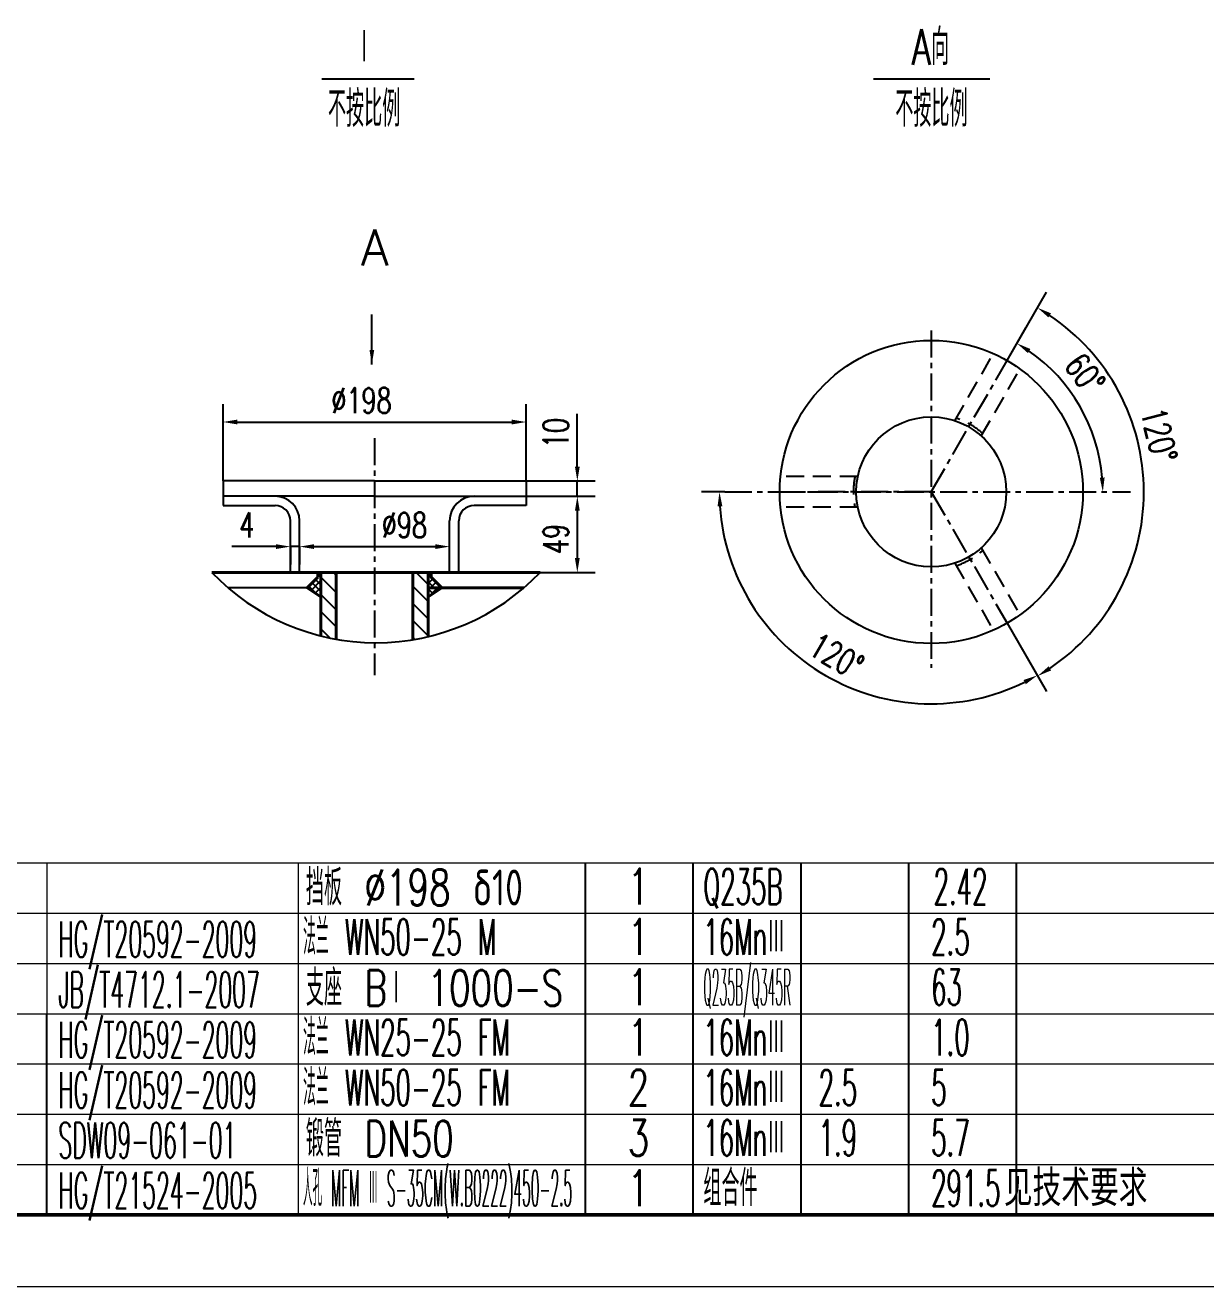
# Model space of a CAD drawing. Extents: x 24660 to 37528, y 564 to 6864.
# Drawn here: x 28204 to 30671, y 564 to 3201 of the extents above; entities that cross this region are included whole.
import ezdxf
from ezdxf.enums import TextEntityAlignment as Align

# ---------------------------------------------------------------- set-up
doc = ezdxf.new("R2010")
doc.units = 0
doc.header["$LTSCALE"] = 150
doc.linetypes.add('CENTER', pattern=[2, 1.25, -0.25, 0.25, -0.25])
doc.linetypes.add('HIDDEN', pattern=[0.375, 0.25, -0.125])
doc.layers.get('0').update_dxf_attribs({"linetype": 'CONTINUOUS'})
doc.layers.get('DEFPOINTS').update_dxf_attribs({"linetype": 'CONTINUOUS'})
for name, color, linetype in [('01', 7, 'CONTINUOUS'), ('02', 1, 'CONTINUOUS'), ('04', 2, 'HIDDEN'), ('05', 4, 'CENTER'), ('08', 1, 'CONTINUOUS'), ('TITLE', 9, 'CONTINUOUS')]:
    doc.layers.add(name, color=color, linetype=linetype)
doc.styles.add('FSDBHZ', font='TXT.SHX', dxfattribs={"width": 0.707, "bigfont": 'HZFS.SHX'})
doc.styles.add('HQ', font='txt.shx', dxfattribs={"width": 0.7, "bigfont": 'gbcbig.shx'})
doc.styles.add('HZ', font='txt.shx', dxfattribs={"width": 0.7, "bigfont": 'gbcbig.shx'})
doc.styles.add('HZ0', font='TXT', dxfattribs={"width": 0.7, "bigfont": 'HZTXT0'})
doc.dimstyles.new('STANDARD$0', dxfattribs={"dimscale": 15, "dimtxt": 5, "dimasz": 5, "dimexe": 2.5, "dimexo": 0, "dimgap": 1.25, "dimtad": 1, "dimdec": 0, "dimdsep": 46, "dimtxsty": 'FSDBHZ', "dimcen": 0, "dimaunit": 1, "dimadec": 0, "dimazin": 0, "dimtfac": 1, "dimtdec": 3, "dimtmove": 0, "dimatfit": 3, "dimfxl": 1, "dimtolj": 1, "dimarcsym": 0})
doc.dimstyles.new('STANDARD$2', dxfattribs={"dimscale": 15, "dimtxt": 5, "dimasz": 5, "dimexe": 2.5, "dimexo": 0, "dimgap": 1.25, "dimtad": 2, "dimtih": 1, "dimtoh": 1, "dimdec": 0, "dimzin": 0, "dimdsep": 46, "dimtxsty": 'FSDBHZ', "dimcen": 0, "dimaunit": 1, "dimadec": 0, "dimazin": 0, "dimtfac": 0.5, "dimtdec": 0, "dimtix": 1, "dimtmove": 0, "dimatfit": 3, "dimtolj": 1, "dimtzin": 0, "dimarcsym": 0})
doc.dimstyles.new('STANDARD$7', dxfattribs={"dimscale": 15, "dimtxt": 5, "dimasz": 5, "dimexe": 2.5, "dimexo": 0.625, "dimgap": 1.25, "dimtad": 3, "dimdec": 0, "dimdsep": 46, "dimtxsty": 'FSDBHZ', "dimcen": 0, "dimaunit": 1, "dimadec": 0, "dimazin": 0, "dimtfac": 1, "dimtdec": 4, "dimtix": 1, "dimtmove": 0, "dimatfit": 1, "dimfxl": 1, "dimtolj": 1, "dimarcsym": 0})

# ---------------------------------------------------------------- blocks, each defined once
blk = doc.blocks.new('*D53')
at = {"layer": '08', "color": 0, "lineweight": -2, "transparency": 16777216}
for p, q in [((28617.5, 2248.1), (28617.5, 2408.8)), ((29251.1, 2248.1), (29251.1, 2408.8)), ((28647.5, 2371.3), (29221.1, 2371.3))]:
    blk.add_line(p, q, dxfattribs=at)
at = {"layer": '08', "color": 0, "transparency": 16777216}
for points in [[(28647.5, 2376.3), (28647.5, 2366.3), (28617.5, 2371.3)], [(29221.1, 2376.3), (29221.1, 2366.3), (29251.1, 2371.3)]]:
    blk.add_solid(points, dxfattribs=at)
at = {"layer": 'DEFPOINTS', "color": 0, "transparency": 16777216}
for p in [(29251.1, 2371.3), (28617.5, 2248.1), (29251.1, 2248.1)]:
    blk.add_point(p, dxfattribs=at)
at = {"layer": '08', "color": 0, "transparency": 16777216, "insert": (28907, 2416.3), "char_height": 52.5, "attachment_point": 5, "style": 'HQ'}
blk.add_mtext('\\A1;%%c198', dxfattribs=at)
blk = doc.blocks.new('*D54')
at = {"layer": '08', "color": 0, "lineweight": -2, "transparency": 16777216}
for p, q in [((29091.1, 2110.9), (29091.1, 2148.4)), ((28777.5, 2110.9), (28777.5, 2073.4)), ((28807.5, 2110.9), (29061.1, 2110.9))]:
    blk.add_line(p, q, dxfattribs=at)
at = {"layer": '08', "color": 0, "transparency": 16777216}
for points in [[(28807.5, 2115.9), (28807.5, 2105.9), (28777.5, 2110.9)], [(29061.1, 2115.9), (29061.1, 2105.9), (29091.1, 2110.9)]]:
    blk.add_solid(points, dxfattribs=at)
at = {"layer": 'DEFPOINTS', "color": 0, "transparency": 16777216}
for p in [(28777.5, 2110.9), (29091.1, 2110.9), (29091.1, 2110.9)]:
    blk.add_point(p, dxfattribs=at)
at = {"layer": '08', "color": 0, "transparency": 16777216, "insert": (28996.7, 2155.9), "char_height": 52.5, "attachment_point": 5, "style": 'HQ'}
blk.add_mtext('\\A1;%%c98', dxfattribs=at)
blk = doc.blocks.new('*D55')
at = {"layer": '08', "color": 0, "lineweight": -2, "transparency": 16777216}
for p, q in [((29251.1, 2216.1), (29395.5, 2216.1)), ((29358, 2186.1), (29358, 2086.9)), ((29222.2, 2056.9), (29395.5, 2056.9))]:
    blk.add_line(p, q, dxfattribs=at)
at = {"layer": '08', "color": 0, "transparency": 16777216}
for points in [[(29353, 2186.1), (29363, 2186.1), (29358, 2216.1)], [(29353, 2086.9), (29363, 2086.9), (29358, 2056.9)]]:
    blk.add_solid(points, dxfattribs=at)
at = {"layer": 'DEFPOINTS', "color": 0, "transparency": 16777216}
for p in [(29251.1, 2216.1), (29222.2, 2056.9), (29358, 2056.9)]:
    blk.add_point(p, dxfattribs=at)
at = {"layer": '08', "color": 0, "transparency": 16777216, "insert": (29313, 2126.9), "char_height": 52.5, "attachment_point": 5, "rotation": 90, "style": 'HQ'}
blk.add_mtext('\\A1;49', dxfattribs=at)
blk = doc.blocks.new('*D56')
at = {"layer": '08', "color": 0, "lineweight": -2, "transparency": 16777216}
for p, q in [((28777.5, 2110.9), (28777.5, 2148.4)), ((28728.3, 2110.9), (28636.3, 2110.9)), ((28758.3, 2111.7), (28758.3, 2073.4)), ((28777.5, 2110.9), (28758.3, 2110.9)), ((28807.5, 2110.9), (28837.5, 2110.9))]:
    blk.add_line(p, q, dxfattribs=at)
at = {"layer": '08', "color": 0, "transparency": 16777216}
for points in [[(28728.3, 2115.9), (28728.3, 2105.9), (28758.3, 2110.9)], [(28807.5, 2115.9), (28807.5, 2105.9), (28777.5, 2110.9)]]:
    blk.add_solid(points, dxfattribs=at)
at = {"layer": 'DEFPOINTS', "color": 0, "transparency": 16777216}
for p in [(28758.3, 2111.7), (28777.5, 2110.9), (28777.5, 2110.9)]:
    blk.add_point(p, dxfattribs=at)
at = {"layer": '08', "color": 0, "transparency": 16777216, "insert": (28667.3, 2155.9), "char_height": 52.5, "attachment_point": 5, "style": 'HQ'}
blk.add_mtext('\\A1;4', dxfattribs=at)
blk = doc.blocks.new('*D57')
at = {"layer": '08', "color": 0, "lineweight": -2, "transparency": 16777216}
for p, q in [((29358, 2278.1), (29358, 2388.5)), ((29251.1, 2248.1), (29395.5, 2248.1)), ((29358, 2216.1), (29358, 2248.1)), ((29251.1, 2216.1), (29395.5, 2216.1)), ((29358, 2186.1), (29358, 2156.1))]:
    blk.add_line(p, q, dxfattribs=at)
at = {"layer": '08', "color": 0, "transparency": 16777216}
for points in [[(29353, 2278.1), (29363, 2278.1), (29358, 2248.1)], [(29353, 2186.1), (29363, 2186.1), (29358, 2216.1)]]:
    blk.add_solid(points, dxfattribs=at)
at = {"layer": 'DEFPOINTS', "color": 0, "transparency": 16777216}
for p in [(29251.1, 2248.1), (29358, 2248.1), (29251.1, 2216.1)]:
    blk.add_point(p, dxfattribs=at)
at = {"layer": '08', "color": 0, "transparency": 16777216, "insert": (29313, 2348.3), "char_height": 52.5, "attachment_point": 5, "rotation": 90, "style": 'HQ'}
blk.add_mtext('\\A1;10', dxfattribs=at)
blk = doc.blocks.new('*D70')
at = {"layer": '08', "color": 0, "lineweight": -2, "transparency": 16777216}
for p, q in [((30256.1, 2499.6), (30338.5, 2642.6)), ((30256.3, 1950.9), (30338.9, 1808))]:
    blk.add_line(p, q, dxfattribs=at)
blk.add_arc((30097.8, 2225.2), 444.3, 303.8958, 56.1573, dxfattribs=at)
at = {"layer": '08', "color": 0, "transparency": 16777216}
for points in [[(30342.6, 2590), (30347.9, 2598.5), (30319.8, 2610.1)], [(30348.3, 1852.1), (30343, 1860.6), (30320.2, 1840.5)]]:
    blk.add_solid(points, dxfattribs=at)
at = {"layer": 'DEFPOINTS', "color": 0, "transparency": 16777216}
for p in [(30256.1, 2499.6), (30097.8, 2225.2), (30097.8, 2225.2), (30515.4, 2073.4), (30256.3, 1950.9)]:
    blk.add_point(p, dxfattribs=at)
at = {"layer": '08', "color": 0, "transparency": 16777216, "insert": (30573.9, 2344.2), "char_height": 52.5, "attachment_point": 5, "rotation": 284.0403, "style": 'HQ'}
blk.add_mtext('\\A1;120°', dxfattribs=at)
blk = doc.blocks.new('*D71')
at = {"layer": '08', "color": 0, "lineweight": -2, "transparency": 16777216}
for p, q in [((29666.2, 2225.2), (29617.6, 2225.2)), ((30256.3, 1950.9), (30338.1, 1809.4))]:
    blk.add_line(p, q, dxfattribs=at)
blk.add_arc((30097.8, 2225.2), 442.8, 183.8829, 296.1437, dxfattribs=at)
at = {"layer": '08', "color": 0, "transparency": 16777216}
for points in [[(29651.1, 2195), (29661.1, 2195.4), (29655.1, 2225.2)], [(30290.6, 1832.1), (30295.3, 1823.3), (30319.4, 1841.8)]]:
    blk.add_solid(points, dxfattribs=at)
at = {"layer": 'DEFPOINTS', "color": 0, "transparency": 16777216}
for p in [(29666.2, 2225.2), (30097.8, 2225.2), (30514.3, 2225.2), (29758.7, 1940.5), (30256.3, 1950.9)]:
    blk.add_point(p, dxfattribs=at)
at = {"layer": '08', "color": 0, "transparency": 16777216, "insert": (29899.7, 1881.9), "char_height": 52.5, "attachment_point": 5, "rotation": 330.0133, "style": 'HQ'}
blk.add_mtext('\\A1;120°', dxfattribs=at)
blk = doc.blocks.new('*D72')
at = {"layer": '08', "color": 0, "lineweight": -2, "transparency": 16777216}
blk.add_line((30256.1, 2499.6), (30295.6, 2568.2), dxfattribs=at)
blk.add_arc((30097.8, 2225.2), 358.5, 4.7963, 55.2303, dxfattribs=at)
at = {"layer": '08', "color": 0, "transparency": 16777216}
for points in [[(30299.6, 2515.4), (30304.9, 2523.9), (30276.9, 2535.7)], [(30460, 2255.4), (30450, 2254.9), (30456.3, 2225.2)]]:
    blk.add_solid(points, dxfattribs=at)
at = {"layer": 'DEFPOINTS', "color": 0, "transparency": 16777216}
for p in [(30256.1, 2499.6), (30434.7, 2347.8), (29666.2, 2225.2), (30097.8, 2225.2), (30514.3, 2225.2)]:
    blk.add_point(p, dxfattribs=at)
at = {"layer": '08', "color": 0, "transparency": 16777216, "insert": (30419, 2471.8), "char_height": 52.5, "attachment_point": 5, "rotation": 307.5208, "style": 'HQ'}
blk.add_mtext('\\A1;60°', dxfattribs=at)

msp = doc.modelspace()

# ---------------------------------------------------------------- hatches: boundary and pattern name
at = {"layer": '05', "ltscale": 0.3}
h = msp.add_hatch(dxfattribs=at)
h.set_pattern_fill('ANSI37', color=1, scale=3.2, angle=180, style=0)
h.set_pattern_definition([(225, (34630.025, 17416.98), (7.184205, -7.184205), []), (315, (34630.025, 17416.98), (7.184205, 7.184205), [])])
h.paths.add_polyline_path([(29046.3, 2005.7), (29075.1, 2024.9), (29052.7, 2047.3), (29052.7, 2056.9), (29046.3, 2056.9)])
h.paths.add_polyline_path([(28822.3, 2005.7), (28822.3, 2056.9), (28815.9, 2056.9), (28815.9, 2047.3), (28793.5, 2024.9)])
h = msp.add_hatch(dxfattribs=at)
h.set_pattern_fill('ANSI31', color=1, scale=8, angle=270, style=0)
h.set_pattern_definition([(315, (34630.025, 18079.165), (17.960512, 17.960512), [])])
edge = h.paths.add_edge_path()
edge.add_arc((28937.2, 2383.6), 473.6, 255.9624, 259.9218)
edge.add_line((28854.3, 1917.3), (28854.3, 2056.9))
edge.add_line((28854.3, 2056.9), (28822.3, 2056.9))
edge.add_line((28822.3, 2056.9), (28822.3, 1924.1))
h = msp.add_hatch(dxfattribs=at)
h.set_pattern_fill('ANSI31', color=1, scale=8, angle=270, style=0)
h.set_pattern_definition([(315, (1522.775, -7.608), (17.960512, 17.960512), [])])
edge = h.paths.add_edge_path()
edge.add_arc((28931.4, 2383.6), 473.6, -79.9218, -75.9624, ccw=False)
edge.add_line((29014.3, 1917.3), (29014.3, 2056.9))
edge.add_line((29014.3, 2056.9), (29046.3, 2056.9))
edge.add_line((29046.3, 2056.9), (29046.3, 1924.1))

# ---------------------------------------------------------------- linework, layer by layer
for p, q in [((28824.1, 3088.5), (29017.2, 3088.5)), ((29976.9, 3088.5), (30220.2, 3088.5)), ((28617.5, 2248.1), (28617.5, 2216.1)), ((29251.1, 2248.1), (29251.1, 2216.1)), ((28934.3, 2216.1), (28617.5, 2216.1)), ((28617.5, 2216.1), (28617.5, 2196.9)), ((28934.3, 2216.1), (29251.1, 2216.1)), ((29251.1, 2216.1), (29251.1, 2196.9)), ((28617.5, 2196.9), (28726.3, 2196.9)), ((29251.1, 2196.9), (29142.3, 2196.9)), ((28758.3, 2056.9), (28758.3, 2164.9)), ((28777.5, 2056.9), (28777.5, 2164.9)), ((29091.1, 2056.9), (29091.1, 2164.9)), ((29110.3, 2056.9), (29110.3, 2164.9))]:
    msp.add_line(p, q)
at = {"color": 0, "linetype": 'ByBlock'}
for p, q in [((28934.3, 2248.1), (28617.5, 2248.1)), ((28934.3, 2248.1), (29251.1, 2248.1)), ((28726.3, 2216.1), (28617.5, 2216.1)), ((28934.3, 2216.1), (29251.1, 2216.1)), ((29142.3, 2216.1), (29251.1, 2216.1)), ((28793.5, 2024.9), (28627.9, 2024.9))]:
    msp.add_line(p, q, dxfattribs=at)
for radius in [316.8, 156.8]:
    msp.add_circle((30097.8, 2225.2), radius)
for centre, radius, start, end in [((28726.3, 2164.9), 51.2, 0, 90), ((29142.3, 2164.9), 51.2, 90, 180), ((28726.3, 2164.9), 32, 0, 90), ((29142.3, 2164.9), 32, 90, 180)]:
    msp.add_arc(centre, radius, start, end)
at = {"layer": '01', "lineweight": 40}
for p, q in [((29280.1, 2056.9), (28594.3, 2056.9)), ((28815.9, 2056.9), (28815.9, 2047.3)), ((29046.3, 2056.9), (28822.3, 2056.9)), ((28822.3, 2056.9), (28822.3, 1924.1)), ((28854.3, 2056.9), (28854.3, 1917.3)), ((29014.3, 2056.9), (29014.3, 1916.3)), ((29046.3, 2056.9), (29046.3, 1922.7)), ((29052.7, 2056.9), (29052.7, 2047.3)), ((28815.9, 2047.3), (28793.5, 2024.9)), ((29052.7, 2047.3), (29075.1, 2024.9)), ((28822.3, 2005.7), (28793.5, 2024.9)), ((29246.5, 2024.9), (29046.3, 2024.9)), ((29046.3, 2005.7), (29075.1, 2024.9))]:
    msp.add_line(p, q, dxfattribs=at)
at = {"layer": '02'}
msp.add_arc((28937.2, 2383.6), 473.6, 223.6145, 316.3855, dxfattribs=at)
at = {"layer": '04', "color": 1}
for p, q in [((30146.9, 2374.1), (30227.7, 2514.1)), ((30202.3, 2342.1), (30283.1, 2482.1)), ((29944.3, 2257.2), (29782.6, 2257.2)), ((29944.3, 2193.2), (29782.6, 2193.2)), ((30202.3, 2108.2), (30283.1, 1968.2)), ((30146.9, 2076.2), (30227.7, 1936.2))]:
    msp.add_line(p, q, dxfattribs=at)
for start, end in [(48.6641, 71.3359), (168.6641, 191.3359), (288.6641, 311.3359)]:
    msp.add_arc((30097.8, 2225.2), 162.8, start, end, dxfattribs=at)
at = {"layer": '05', "color": 1, "ltscale": 0.3}
for p, q in [((30097.8, 2562.4), (30097.8, 1857.6)), ((30097.8, 2225.2), (30256.1, 2499.6)), ((28934.3, 2337.5), (28934.3, 1842.1)), ((29666.2, 2225.2), (30514.3, 2225.2)), ((30097.8, 2225.2), (29781, 2225)), ((30097.8, 2225.2), (30256.3, 1950.9))]:
    msp.add_line(p, q, dxfattribs=at)
at = {"layer": 'TITLE', "color": 1, "lineweight": 13}
for p, q in [((30721.6, 1449), (28021.7, 1449)), ((30721.6, 1449), (28021.7, 1449)), ((28249.2, 1449), (28249.2, 714)), ((28774.7, 1449), (28774.7, 714)), ((30721.6, 1344), (28021.7, 1344)), ((30721.6, 1344), (28021.7, 1344)), ((30721.6, 1239), (28021.7, 1239)), ((30721.6, 1239), (28021.7, 1239)), ((30719.2, 1134), (28019.2, 1134)), ((30721.6, 1134), (28021.7, 1134)), ((30721.6, 1029), (28021.7, 1029)), ((30721.6, 1029), (28021.7, 1029)), ((30721.6, 924), (28021.7, 924)), ((30721.6, 924), (28021.7, 924)), ((30721.6, 819), (28021.7, 819)), ((30721.6, 819), (28021.7, 819)), ((30721.6, 714), (28021.7, 714)), ((30721.6, 714), (28021.7, 714)), ((30721.6, 714), (28021.7, 714)), ((33570, 564), (24660, 564))]:
    msp.add_line(p, q, dxfattribs=at)
at = {"layer": 'TITLE', "color": 1}
for p, q in [((29375.2, 1134), (29375.2, 1449)), ((29600.4, 1134), (29600.4, 1449)), ((29825.6, 1134), (29825.6, 1449)), ((30050.9, 1134), (30050.9, 1449)), ((30276.1, 1134), (30276.1, 1449)), ((28249.2, 714), (28249.2, 1134)), ((29375.2, 924), (29375.2, 1134)), ((29600.4, 924), (29600.4, 1134)), ((29825.6, 924), (29825.6, 1134)), ((30050.9, 924), (30050.9, 1134)), ((30276.1, 924), (30276.1, 1134)), ((29375.2, 714), (29375.2, 924)), ((29600.4, 714), (29600.4, 924)), ((29825.6, 714), (29825.6, 924)), ((30050.9, 714), (30050.9, 924)), ((30276.1, 714), (30276.1, 924))]:
    msp.add_line(p, q, dxfattribs=at)
at = {"layer": 'TITLE', "color": 0, "lineweight": 50}
msp.add_line((33420, 714), (25035, 714), dxfattribs=at)

# ---------------------------------------------------------------- texts
at = {"layer": 'TITLE', "color": 1}
for s, style, width, p in [('Ⅰ', 'HZ', 0.7, (28893.6, 3117.6)), ('A向', 'HZ', 0.7, (30056.8, 3117.6)), ('不按比例', 'HZ', 0.7, (28836.9, 2988.2)), ('不按比例', 'HZ', 0.7, (30022.6, 2988.2)), ('挡板 %%C198 δ10 ', 'HZ', 0.7, (28790.7, 1361)), ('Q235B', 'HZ0', 0.5, (29621.4, 1362.6)), ('2.42', 'HZ0', 0.5, (30102.6, 1362.6)), ('HG/T20592-2009', 'HZ', 0.45, (28273.6, 1252.5)), ('法兰 WN50-25 M', 'HZ', 0.5, (28784.7, 1257.5)), ('16MnⅢ', 'HZ0', 0.5, (29621.4, 1257.6)), ('2.5', 'HZ0', 0.5, (30097.6, 1257.6)), ('Q235B/Q345R', 'HZ', 0.25, (29621.4, 1152.6)), ('JB/T4712.1-2007', 'HZ', 0.45, (28273.6, 1147.5)), ('支座 BⅠ 1000-S', 'HZ', 0.7, (28790.7, 1151)), ('63', 'HZ0', 0.5, (30097.6, 1152.6)), ('HG/T20592-2009', 'HZ', 0.45, (28273.6, 1042.5)), ('法兰 WN25-25 FM', 'HZ', 0.5, (28784.7, 1047.5)), ('16MnⅢ', 'HZ0', 0.5, (29621.4, 1047.6)), ('1.0', 'HZ0', 0.5, (30097.6, 1047.6)), ('HG/T20592-2009', 'HZ', 0.45, (28273.6, 937.5)), ('法兰 WN50-25 FM', 'HZ', 0.5, (28784.7, 942.5)), ('16MnⅢ', 'HZ0', 0.5, (29621.4, 942.6)), ('5', 'HZ0', 0.5, (30097.6, 942.6)), ('SDW09-061-01', 'HZ', 0.45, (28273.6, 832.5)), ('锻管 DN50', 'HZ', 0.7, (28790.7, 836)), ('16MnⅢ', 'HZ0', 0.5, (29621.4, 837.6)), ('5.7 ', 'HZ0', 0.5, (30097.6, 837.6)), ('人孔 MFM Ⅲ S-35CM(W.B0222)450-2.5  ', 'HZ', 0.28, (28784.7, 732.5)), ('HG/T21524-2005', 'HZ', 0.45, (28273.6, 727.5)), ('组合件', 'HZ', 0.7, (29621.4, 732.6)), ('291.5', 'HZ0', 0.5, (30097.6, 732.6))]:
    msp.add_text(s, height=75, dxfattribs=dict(at, style=style, width=width)).set_placement(p)
at = {"layer": 'TITLE', "color": 1, "style": 'HZ'}
msp.add_text('A', height=75, dxfattribs=at).set_placement((28905.9, 2698.5))
at = {"layer": 'TITLE', "color": 1, "style": 'HZ0'}
for s, width, p in [('1', 0.7, (29485.9, 1362.6)), ('1', 0.7, (29485.9, 1257.6)), ('1', 0.7, (29485.9, 1152.6)), ('1', 0.7, (29485.9, 1047.6)), ('2', 0.7, (29485.9, 942.6)), ('2.5', 0.5, (29902.5, 942.6)), ('3', 0.7, (29485.9, 837.6)), ('1.9', 0.5, (29902.5, 837.6)), ('1', 0.7, (29485.9, 732.6)), ('见技术要求', 0.8, (30399.5, 732.6))]:
    msp.add_text(s, height=75, dxfattribs=dict(at, width=width)).set_placement(p, align=Align.CENTER)

# ---------------------------------------------------------------- dimensions: what is measured, and where the dimension line sits
at = {"layer": '08'}
for base, line1, line2, picture, middle in [((30515.4, 2073.4), ((30097.8, 2225.2), (30256.3, 1950.9)), ((30097.8, 2225.2), (30256.1, 2499.6)), '*D70', (30528.9, 2333)), ((30434.7, 2347.8), ((30097.8, 2225.2), (30256.1, 2499.6)), ((29666.2, 2225.2), (30514.3, 2225.2)), '*D72', (30382.1, 2443.5))]:
    dim = msp.add_angular_dim_2l(base=base, line1=line1, line2=line2, dimstyle='STANDARD$2', override={"dimtxt": 3.5, "dimasz": 2, "dimtad": 1, "dimtih": 0, "dimtoh": 0, "dimtxsty": 'HQ', "dimaunit": 0, "dimtfac": 0.514286, "dimtdec": 3, "dimtzin": 8}, dxfattribs=at)
    dim.commit()
    dim.dimension.update_dxf_attribs({"geometry": picture, "text_midpoint": middle, "dimtype": 162})
for base, p1, p2, text, picture, middle in [((29251.1, 2371.3), (28617.5, 2248.1), (29251.1, 2248.1), '%%c198', '*D53', (28907, 2371.3)), ((28777.5, 2110.9), (28758.3, 2111.7), (28777.5, 2110.9), '4', '*D56', (28667.3, 2110.9)), ((29091.1, 2110.9), (28777.5, 2110.9), (29091.1, 2110.9), '%%c98', '*D54', (28996.7, 2110.9))]:
    dim = msp.add_linear_dim(base=base, p1=p1, p2=p2, text=text, dimstyle='STANDARD$0', override={"dimtxt": 3.5, "dimasz": 2, "dimzin": 0, "dimtxsty": 'HQ', "dimaunit": 0, "dimtfac": 0.514286, "dimtix": 1}, dxfattribs=at)
    dim.commit()
    dim.dimension.update_dxf_attribs({"geometry": picture, "text_midpoint": middle, "dimtype": 160})
for base, p2, text, picture, middle in [((29358, 2248.1), (29251.1, 2248.1), '10', '*D57', (29358, 2348.3)), ((29358, 2056.9), (29222.2, 2056.9), '49', '*D55', (29358, 2126.9))]:
    dim = msp.add_linear_dim(base=base, p1=(29251.1, 2216.1), p2=p2, angle=90, text=text, dimstyle='STANDARD$0', override={"dimtxt": 3.5, "dimasz": 2, "dimzin": 0, "dimtxsty": 'HQ', "dimaunit": 0, "dimtfac": 0.514286, "dimtix": 1}, dxfattribs=at)
    dim.commit()
    dim.dimension.update_dxf_attribs({"geometry": picture, "text_midpoint": middle, "dimtype": 160})
dim = msp.add_angular_dim_2l(base=(29758.7, 1940.5), line1=((30097.8, 2225.2), (30256.3, 1950.9)), line2=((29666.2, 2225.2), (30514.3, 2225.2)), dimstyle='STANDARD$2', override={"dimtxt": 3.5, "dimasz": 2, "dimtad": 1, "dimtih": 0, "dimtoh": 0, "dimtxsty": 'HQ', "dimaunit": 0, "dimtfac": 0.514286, "dimtdec": 3, "dimtzin": 8}, dxfattribs=at)
dim.commit()
dim.dimension.update_dxf_attribs({"geometry": '*D71', "text_midpoint": (29899.7, 1881.9)})

# ---------------------------------------------------------------- leaders
msp.add_leader([(28928.6, 2491.7), (28928.6, 2596.2)], dimstyle='STANDARD$7', override={"dimtxt": 3.5, "dimasz": 2, "dimexo": 0, "dimtad": 1, "dimzin": 0, "dimtxsty": 'HQ', "dimaunit": 0, "dimtfac": 0.514286, "dimtdec": 3, "dimatfit": 3}, dxfattribs=at)

doc.saveas('drawing.dxf')
